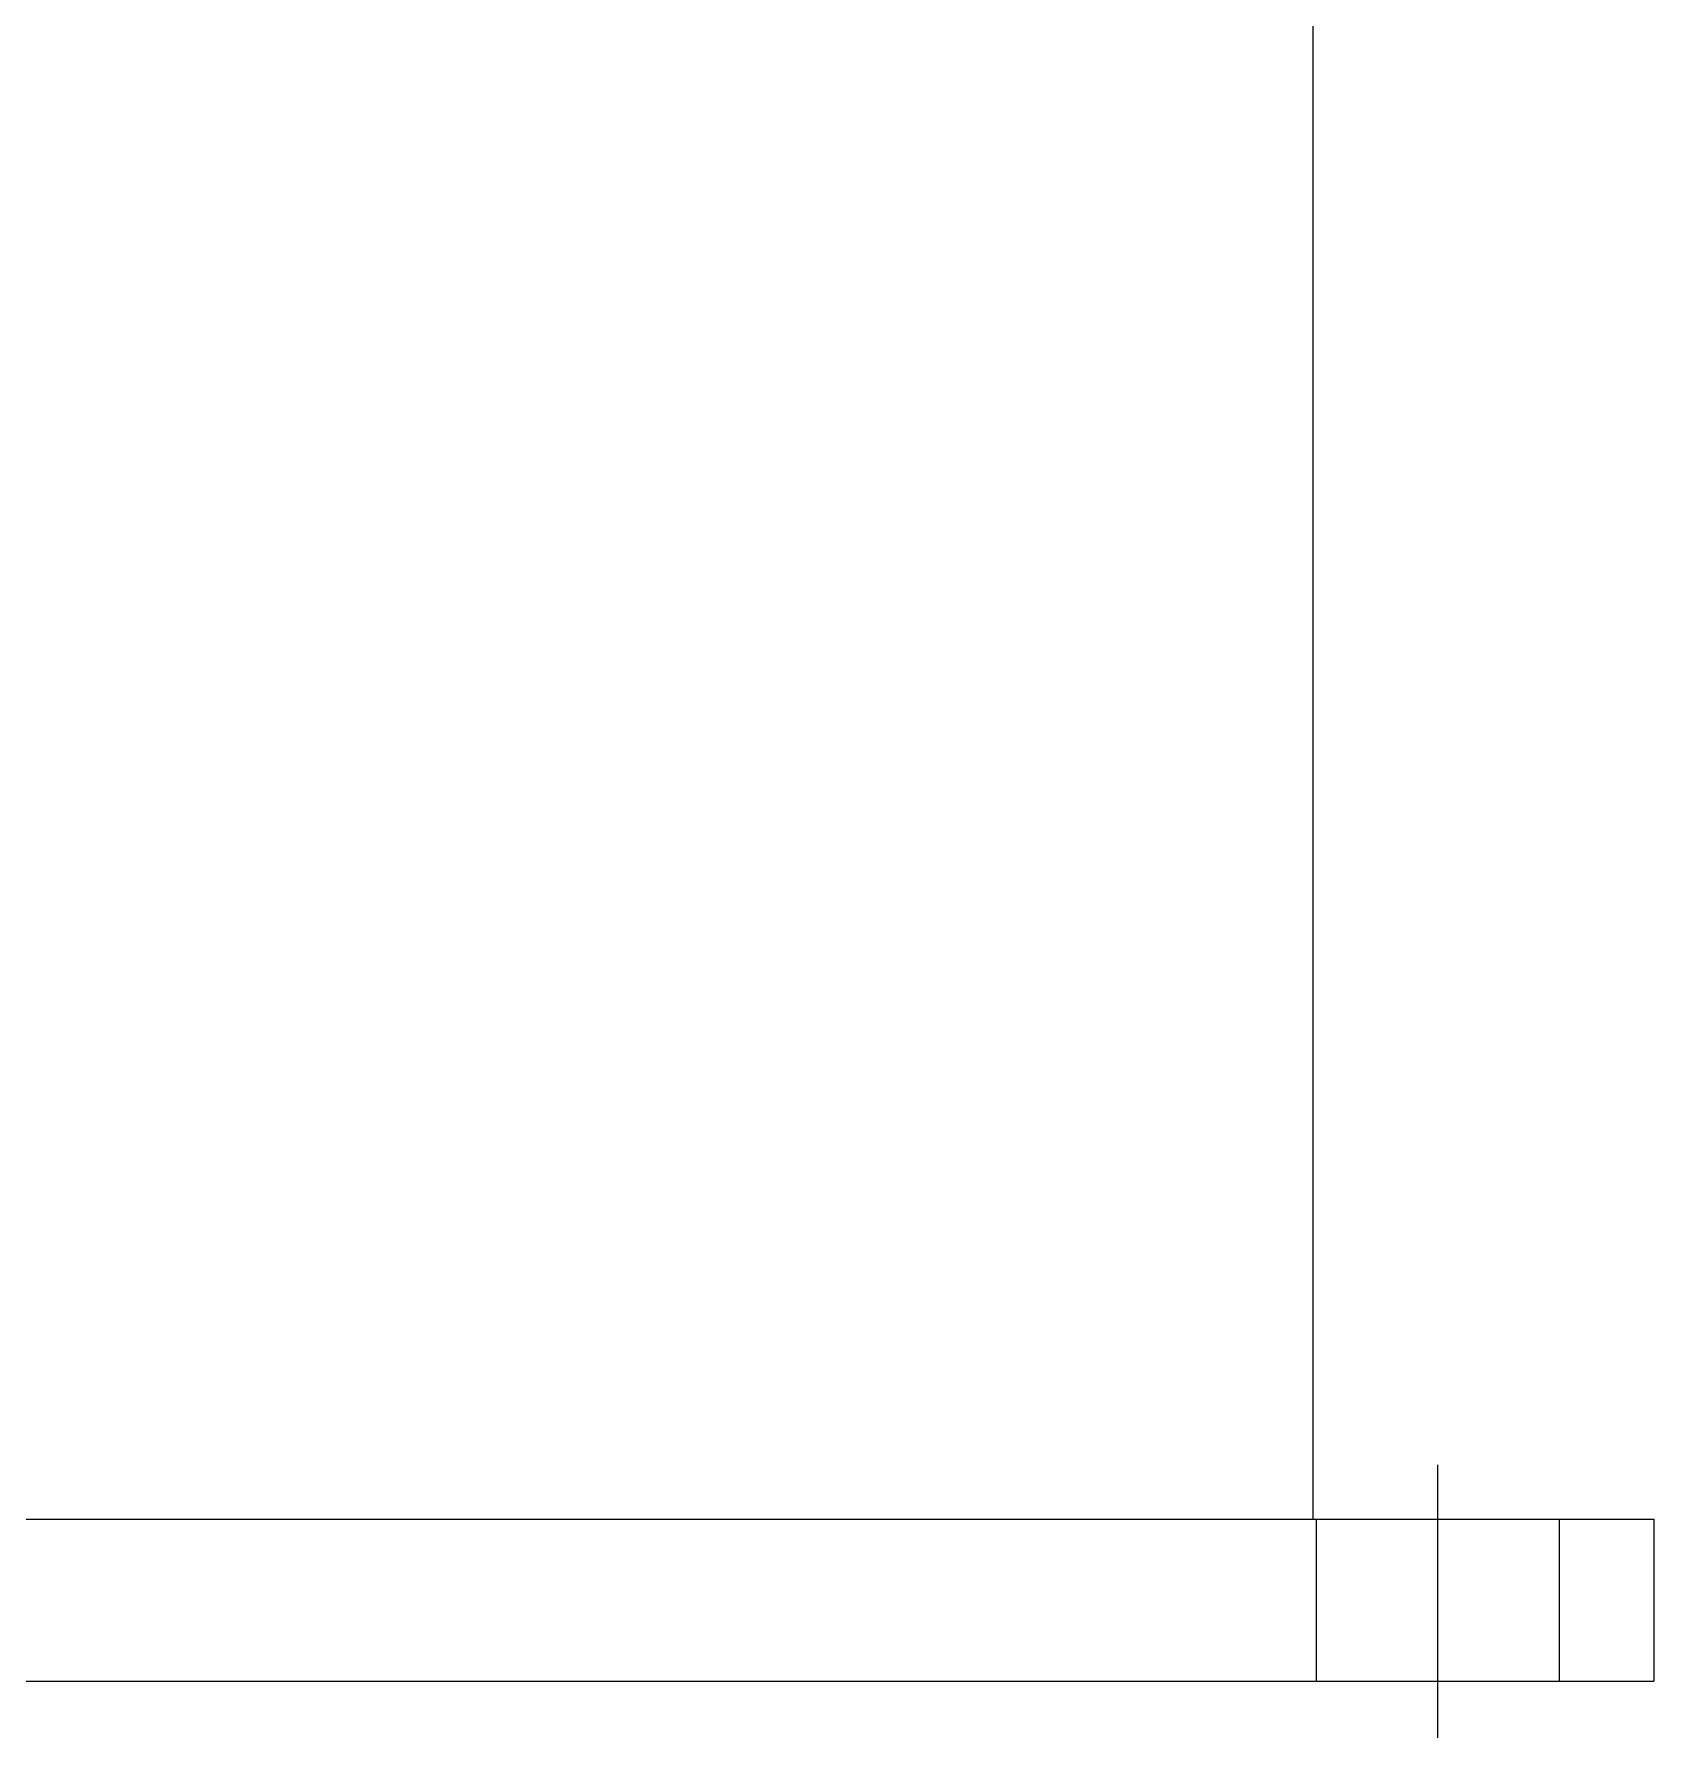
# Model space of a CAD drawing. Extents: x 10 to 127, y 10 to 351.
# Drawn here: x 88.04 to 118, y 159.95 to 191.47 of the extents above; entities that cross this region are included whole.
import ezdxf

# ---------------------------------------------------------------- set-up
doc = ezdxf.new("R2010")
doc.units = 0
doc.linetypes.add('CENTER', pattern=[50.8, 31.75, -6.35, 6.35, -6.35])
doc.linetypes.add('DASHED', pattern=[19.05, 12.7, -6.35])
doc.layers.get('0').update_dxf_attribs({"linetype": 'CONTINUOUS'})
doc.layers.add('CENTER', color=1, linetype='CENTER')

msp = doc.modelspace()

# ---------------------------------------------------------------- linework, layer by layer
at = {"color": 7, "linetype": 'CONTINUOUS'}
for p, q in [((111.7, 164), (111.7, 196)), ((85.5, 164), (111.75, 164)), ((111.75, 164), (116.25, 164)), ((116.25, 164), (118, 164)), ((116.7, 164), (118, 164)), ((118, 164), (118, 161)), ((85.5, 161), (118, 161)), ((112.425, 161), (114, 161)), ((112.425, 161), (114, 161)), ((114, 161), (115.575, 161)), ((114, 161), (115.575, 161))]:
    msp.add_line(p, q, dxfattribs=at)
at = {"color": 3, "linetype": 'DASHED'}
for p, q in [((111.75, 164), (111.75, 161)), ((116.25, 164), (116.25, 161))]:
    msp.add_line(p, q, dxfattribs=at)
at = {"layer": 'CENTER', "color": 1, "linetype": 'CENTER'}
for p, q in [((114, 165), (114, 161)), ((114, 161), (114, 159.95))]:
    msp.add_line(p, q, dxfattribs=at)

doc.saveas('drawing.dxf')
